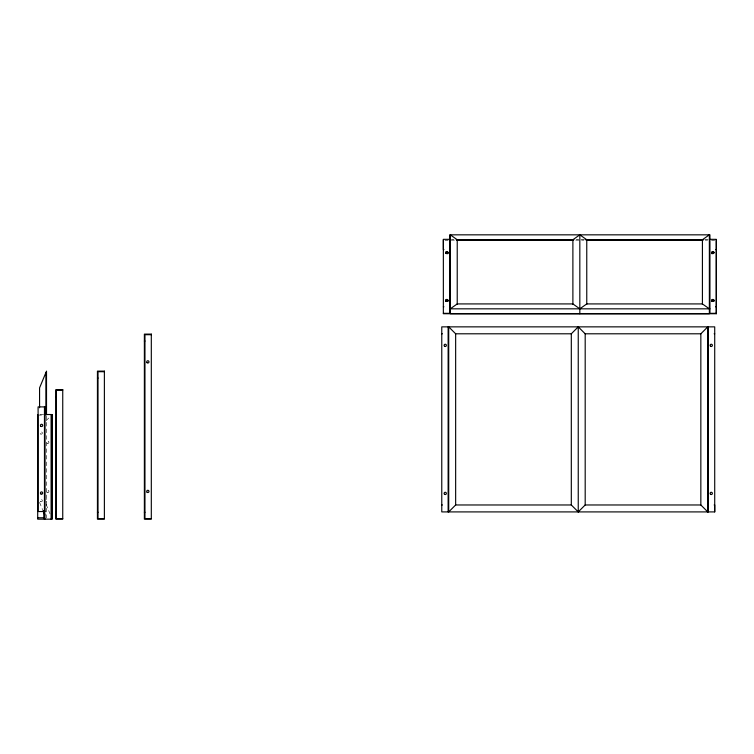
<?xml version="1.0" encoding="UTF-8"?>
<svg xmlns="http://www.w3.org/2000/svg" width="754" height="754" viewBox="0 0 754 754"><rect width="100%" height="100%" fill="white"/><g stroke="black" fill="none" stroke-linecap="round" stroke-linejoin="round"><path stroke-width="0.57" stroke-dasharray="3.77 2.83" d="M46.069 420.694L50.066 416.689M451.467 239.734L453.823 239.734M576.292 239.734L578.648 239.734M581.004 239.734L584.538 239.734M704.651 239.734L708.185 239.734M450.873 240.149L454.398 240.149M575.717 240.149L579.251 240.149M581.579 240.149L583.935 240.149M705.244 240.149L707.601 240.149M444.992 240.554L448.168 240.554M711.484 240.554L714.66 240.554M40.009 414.521L43.487 414.521M37.7 415.105L42.997 415.105M45.928 499.525L46.512 499.525M45.928 501.806L46.512 501.806M46.145 504.464L50.066 513.936M39.566 502.418L42.61 509.742M46.512 415.774L46.512 517.989M47.21 443.267A1.14 1.14 0 0 0 48.916 442.278A1.14 1.14 0 0 0 47.21 441.297A1.14 1.14 0 0 0 47.21 443.267M47.163 492.371A1.14 1.14 0 0 0 48.916 491.467A1.14 1.14 0 0 0 47.257 490.402A1.14 1.14 0 0 0 47.163 492.371M40.537 433.974A1.14 1.14 0 0 0 42.309 433.107A1.14 1.14 0 0 0 40.669 432.004A1.14 1.14 0 0 0 40.537 433.974M40.603 501.646A1.14 1.14 0 0 0 42.309 500.665A1.14 1.14 0 0 0 40.603 499.676A1.14 1.14 0 0 0 40.603 501.646"/><path stroke-width="1.13" d="M62.742 518.592L56.371 518.592L56.38 390.214L62.742 390.214M443.352 239.734L443.352 249.555L443.927 249.555M707.78 511.909L707.78 326.859L700.843 333.796L585.189 333.796L578.243 326.859L571.306 333.796L455.652 333.796L448.715 326.859L448.715 511.909L455.652 504.973L571.306 504.973L578.243 511.909L585.189 504.973L700.843 504.973L707.78 511.909L707.78 511.335M714.717 511.909L714.717 326.859L441.769 326.859L441.769 511.909L714.717 511.909L714.717 504.973L714.142 504.973M449.714 239.329L443.352 239.329L443.352 313.73L716.3 313.73L716.3 239.734M51.658 415.105L52.233 414.521L52.233 519.167L51.658 517.772M450.289 308.829L457.226 303.919L572.889 303.919L579.826 308.829L586.763 303.919L702.417 303.919L709.363 308.829M586.763 304.333L586.763 239.734L579.826 234.833L572.889 239.734L572.889 304.333M457.226 304.333L457.226 239.734L450.289 234.833L450.289 313.73L709.363 313.73L709.363 234.833L702.417 239.734L702.417 304.333M709.938 239.329L716.3 239.329L716.3 313.73M456.179 239.734L573.935 239.734M585.717 239.734L703.473 239.734M456.754 240.149L573.36 240.149M586.292 240.149L702.898 240.149M715.725 249.555L716.3 249.555M443.352 306.793L443.927 306.793M715.725 306.793L716.3 306.793M449.714 308.829L709.938 308.829M443.352 313.325L449.714 313.325L449.714 234.833L709.938 234.833L709.938 313.325L716.3 313.325M441.769 333.796L442.353 333.796M714.142 333.796L714.717 333.796M151.309 334.701L144.957 334.701L144.957 518.592L151.309 518.592M144.372 341.053L144.957 341.053M104.382 371.703L98.02 371.703L98.02 518.592L104.382 518.592M97.436 378.065L98.02 378.065M55.796 396.576L56.38 396.576M44.307 414.521L51.677 414.521L51.677 519.167L37.7 519.167L37.7 414.521M441.769 504.973L442.353 504.973M55.796 512.23L56.371 512.23L56.371 518.592M97.436 512.23L98.02 512.23M144.372 512.23L144.957 512.23M37.7 517.772L44.062 517.772L44.062 510.769M42.959 510.609L44.778 514.982M708.355 326.859L708.355 511.909M700.843 333.796L700.843 504.973M585.189 333.796L585.189 504.973M579.826 234.833L579.826 313.73M578.243 326.859L578.243 511.909M571.306 333.796L571.306 504.973M455.652 333.796L455.652 504.973M448.13 326.859L448.13 511.909M51.102 414.521L51.102 519.167M46.512 414.596L46.512 371.128L39.566 387.886L39.566 407.754M45.928 372.523L45.928 414.691M44.74 510.939L44.74 519.167M44.637 513.587L44.637 519.167M44.458 406.896L44.458 511.542M44.307 510.354L44.307 519.167M712.021 301.223A1.14 0.801 0 0 1 712.049 300.064A1.14 0.801 0 0 1 713.68 300.12A1.14 0.801 0 0 1 713.557 301.27M713.595 253.391A1.14 0.801 0 0 1 711.776 253.099A1.14 0.801 0 0 1 712.784 251.996A1.14 0.801 0 0 1 713.915 253.042A1.14 0.801 0 0 0 712.313 252.496A1.14 0.801 0 0 0 711.983 253.749M445.718 253.033A1.14 0.801 0 0 1 446.981 252.024A1.14 0.801 0 0 1 447.801 253.231A1.14 0.801 0 0 1 445.906 253.306M446.038 301.232A1.14 0.801 0 0 1 446.019 300.073A1.14 0.801 0 0 1 447.659 300.111A1.14 0.801 0 0 1 447.556 301.261M711.71 301.195A1.14 0.801 0 0 1 712.784 300.252A1.14 0.801 0 0 1 713.963 301.129M445.774 252.91A1.14 0.801 0 0 1 447.405 252.543A1.14 0.801 0 0 1 447.716 253.73M445.727 301.289A1.14 0.801 0 0 1 446.783 300.252A1.14 0.801 0 0 1 447.933 301.242M151.309 334.116L144.372 334.116L144.372 519.167L151.309 519.167L151.309 334.116M104.382 371.128L97.436 371.128L97.436 519.167L104.382 519.167L104.382 371.128M62.742 389.63L55.796 389.63L55.796 519.167L62.742 519.167L62.742 389.63M45.042 406.896L38.096 406.896L38.096 511.542L45.042 511.542L45.042 406.896M712.021 300.808A1.14 0.801 0 0 0 713.925 300.45A1.14 0.801 0 0 0 712.539 299.461A1.14 0.801 0 0 0 712.021 300.808M712.181 253.071A1.14 0.801 0 0 0 713.963 252.477A1.14 0.801 0 0 0 712.341 251.685A1.14 0.801 0 0 0 712.181 253.071M446.019 252.986A1.14 0.801 0 0 0 447.923 252.628A1.14 0.801 0 0 0 446.528 251.638A1.14 0.801 0 0 0 446.019 252.986M446.17 300.903A1.14 0.801 0 0 0 447.951 300.309A1.14 0.801 0 0 0 446.34 299.508A1.14 0.801 0 0 0 446.17 300.903M40.999 426.387A1.14 1.14 0 0 0 42.705 425.397A1.14 1.14 0 0 0 40.999 424.417A1.14 1.14 0 0 0 40.999 426.387M40.923 493.974A1.14 1.14 0 0 0 42.705 493.135A1.14 1.14 0 0 0 41.084 492.004A1.14 1.14 0 0 0 40.923 493.974M710.683 494.388A1.14 1.14 0 0 0 712.389 493.399A1.14 1.14 0 0 0 710.683 492.419A1.14 1.14 0 0 0 710.683 494.388M710.654 346.331A1.14 1.14 0 0 0 712.389 345.389A1.14 1.14 0 0 0 710.711 344.361A1.14 1.14 0 0 0 710.654 346.331M444.672 494.388A1.14 1.14 0 0 0 446.377 493.399A1.14 1.14 0 0 0 444.672 492.419A1.14 1.14 0 0 0 444.672 494.388M444.672 346.35A1.14 1.14 0 0 0 446.377 345.36A1.14 1.14 0 0 0 444.672 344.38A1.14 1.14 0 0 0 444.672 346.35M147.039 362.683A1.14 1.14 0 0 0 148.943 362.174A1.14 1.14 0 0 0 147.548 360.78A1.14 1.14 0 0 0 147.039 362.683M147.124 492.287A1.14 1.14 0 0 0 148.962 491.599A1.14 1.14 0 0 0 147.445 490.345A1.14 1.14 0 0 0 147.124 492.287"/></g></svg>
